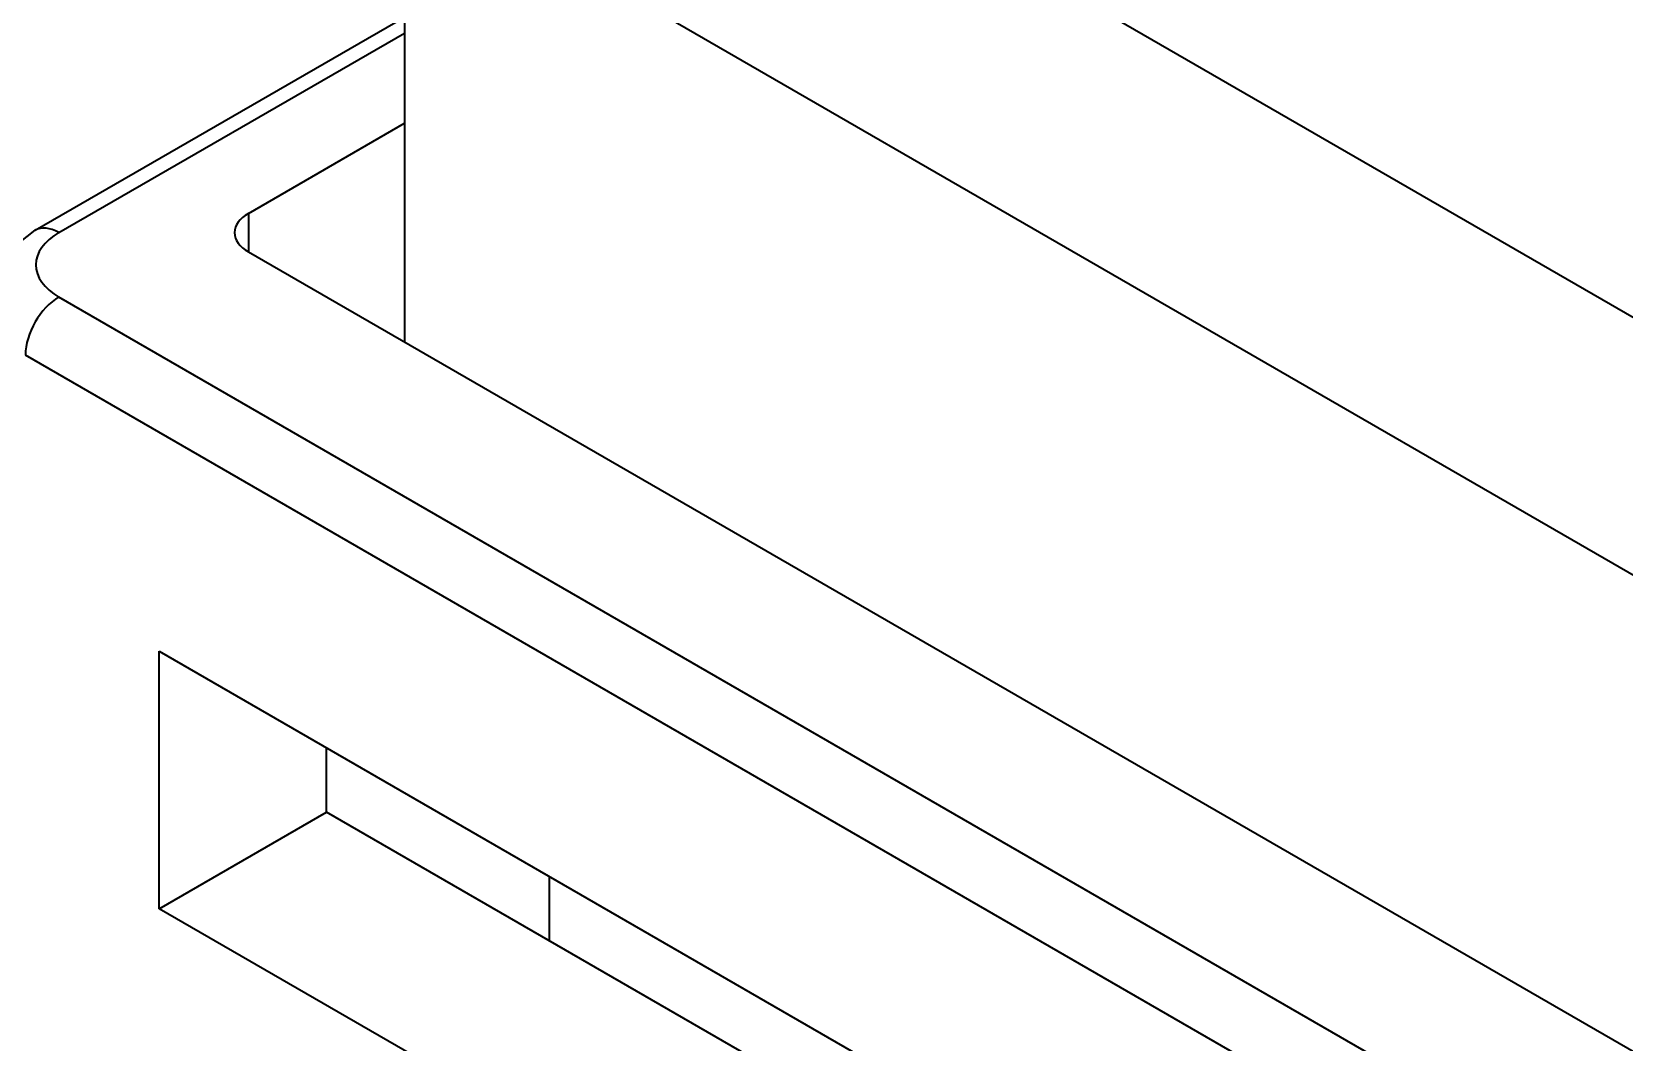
# Model space of a CAD drawing. Header units: millimetres. Extents: x -105 to 105, y -148 to 148.
# Drawn here: x 43.85 to 53.95, y -13.31 to -6.9 of the extents above; entities that cross this region are included whole.
import ezdxf

# ---------------------------------------------------------------- set-up
doc = ezdxf.new("R2010")
doc.units = ezdxf.units.MM
doc.layers.add('粗实线层', color=7, linetype='Continuous', lineweight=35)

msp = doc.modelspace()

# ---------------------------------------------------------------- linework, layer by layer
at = {"layer": '粗实线层', "color": 7, "lineweight": 35, "ltscale": 0.1925}
for p, q in [((55.403, -9.52), (46.918, -4.621)), ((54.696, -10.745), (46.211, -5.846)), ((46.211, -5.846), (46.211, -8.867)), ((43.869, -8.158), (46.211, -6.806)), ((44.019, -8.173), (46.211, -6.908)), ((45.221, -8.051), (46.211, -7.479)), ((45.221, -8.051), (45.221, -8.296)), ((55.403, -14.174), (45.221, -8.296)), ((54.909, -14.868), (44.019, -8.581)), ((54.696, -15.236), (43.807, -8.949)), ((44.655, -12.46), (44.655, -10.827)), ((44.655, -10.827), (53.848, -16.134)), ((45.716, -11.847), (45.716, -11.439)), ((44.655, -12.46), (45.716, -11.847)), ((53.848, -16.542), (45.716, -11.847)), ((47.13, -12.664), (47.13, -12.256)), ((53.848, -17.767), (44.655, -12.46))]:
    msp.add_line(p, q, dxfattribs=at)
msp.add_lwpolyline([(43.573, -8.622), (43.603, -8.455), (43.716, -8.278), (43.869, -8.158)], dxfattribs=at)
for centre, major_axis, start_param, end_param in [((45.433, -8.173), (0.3, 0), 2.356194, 3.141593), ((44.019, -8.418), (-0.15, 0.26), 5.497787, 6.283185), ((44.373, -8.377), (0.5, 0), 2.356194, 3.926991), ((45.433, -8.173), (0.3, 0), 3.141593, 3.926991), ((44.019, -8.826), (-0.15, -0.26), 3.926991, 5.497787)]:
    msp.add_ellipse(centre, major_axis=major_axis, ratio=0.57735, start_param=start_param, end_param=end_param, dxfattribs=at)

doc.saveas('drawing.dxf')
